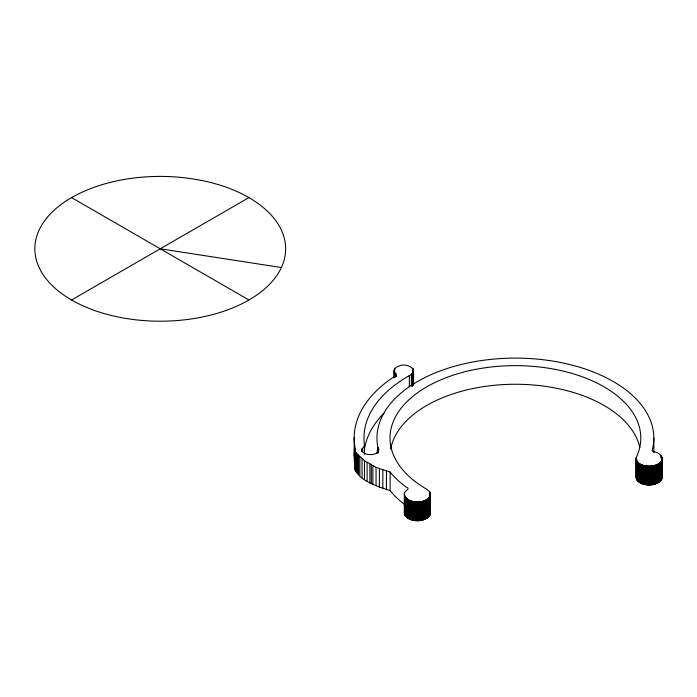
<?xml version="1.0" encoding="UTF-8"?>
<svg xmlns="http://www.w3.org/2000/svg" width="697" height="697" viewBox="0 0 697 697"><rect width="100%" height="100%" fill="white"/><g stroke="black" fill="none" stroke-linecap="round" stroke-linejoin="round"><path stroke-width="1.05" d="M364.557 454.418L364.243 443.519A151.458 87.439 0 0 1 408.303 376.206L409.348 375.5A9.775 5.646 0 0 0 411.387 374.428C418.496 368.669 405.881 363.294 400.548 365.524C398.065 366.073 395.234 367.223 394.258 369.776C392.324 373.122 400.191 375.047 394.458 376.476A161.225 93.084 0 0 0 354.25 435.111L354.172 438.03A161.225 93.084 0 0 0 354.886 446.794L355.052 450.776L355.984 452.937L364.479 460.691L376.058 467.321L390.146 472.061A138.424 79.92 0 0 0 406.02 487.011C411.814 489.041 403.572 490.549 404.347 494.339L404.347 513.192C407.475 523.386 427.278 523.386 430.406 513.192M354.189 437.446L354.172 456.648A161.225 93.084 0 0 0 354.886 465.404C354.773 480.521 379.429 486.724 390.146 490.679A138.424 79.92 0 0 0 404.704 504.628M430.406 494.339L429.413 491.577L426.73 489.224A13.025 7.519 0 0 0 425.518 488.588L423.994 487.586A125.39 72.392 0 0 1 484.215 367.911A125.39 72.392 0 0 1 636.858 456.038L636.884 456.091A13.025 7.519 0 0 0 636.518 456.77C634.984 466.45 649.822 467.739 656.391 464.925C659.528 463.862 663.213 460.761 661.854 457.075C661.183 455.341 659.676 454.096 658.09 453.224C656.53 451.656 652.209 452.309 652.122 450.532A138.424 79.92 0 0 0 519.744 358.153A138.424 79.92 0 0 0 377.591 445.557L378.009 452.85M404.347 512.957L404.617 511.546M430.406 494.574C427.278 504.767 407.475 504.767 404.347 494.574M636.753 474.936A13.025 7.519 0 0 0 636.518 475.389C634.871 488.248 663.222 488.301 661.758 475.459M364.557 446.141C354.939 454.461 376.319 458.007 378.68 450.532A8.477 4.896 0 0 0 378.401 448.258L378.009 447.683M281.37 267.535L281.701 266.803A125.39 72.392 0 0 0 126.941 179.007A125.39 72.392 0 0 0 71.887 300.172A125.39 72.392 0 0 0 281.37 267.535L160.24 248.803M71.573 299.989L248.916 197.608M71.573 197.608L248.916 299.989M371.318 464.977L371.362 483.666M354.189 456.065L354.25 453.721A161.225 93.084 0 0 1 354.39 451.778M430.328 512.251L430.406 512.957M662.098 458.007L662.124 477.802M662.002 457.537L661.976 478.508M661.854 457.075L661.819 478.97M661.723 460.586L661.723 479.205M661.61 460.813L661.61 479.431M661.488 461.039L661.488 479.658M661.261 455.943L661.261 458.016M661.357 461.266L661.357 479.876M661.104 455.725L661.104 457.798M661.209 461.484L661.209 480.102M661.052 461.702L661.052 480.32M660.878 461.919L660.878 480.529M660.695 462.128L660.695 480.747M660.503 462.338L660.503 480.956M660.303 462.538L660.303 481.157M660.085 462.738L660.085 481.357M659.859 462.939L659.859 481.557M659.623 463.13L659.623 481.749M659.371 463.322L659.371 481.932M659.118 463.505L659.118 482.115M658.848 463.679L658.848 482.298M658.569 463.853L658.569 482.472M658.282 464.028L658.282 482.638M657.994 464.185L657.994 482.803M657.689 464.35L657.689 482.96M657.376 464.498L657.376 483.117M657.053 464.646L657.053 483.265M656.722 464.786L656.722 483.404M656.391 464.925L656.391 483.535M656.043 465.047L656.043 483.666M655.694 465.169L655.694 483.788M655.337 465.291L655.337 483.901M654.98 465.396L654.98 484.014M654.605 465.5L654.605 484.119M654.23 465.596L654.23 484.215M653.821 438.03L653.821 452.51M653.856 465.683L653.856 484.302M653.472 465.77L653.472 484.38M653.08 465.84L653.08 484.459M652.688 465.91L652.688 484.528M652.296 465.971L652.296 484.589M651.895 466.032L651.895 484.642M651.495 466.075L651.495 484.694M651.094 466.11L651.094 484.729M650.684 466.145L650.684 484.763M650.284 466.171L650.284 484.79M649.874 466.188L649.874 484.807M649.465 466.197L649.465 484.816M649.055 466.197L649.055 484.816M648.646 466.197L648.646 484.807M648.236 466.18L648.236 484.798M647.827 466.162L647.827 484.781M647.426 466.136L647.426 484.755M647.016 466.101L647.016 484.72M646.616 466.058L646.616 484.676M646.215 466.014L646.215 484.624M645.814 465.953L645.814 484.572M645.422 465.892L645.422 484.502M645.03 465.823L645.03 484.432M644.647 465.744L644.647 484.354M644.263 465.657L644.263 484.276M643.889 465.57L643.889 484.18M643.514 465.465L643.514 484.084M643.148 465.361L643.148 483.979M642.782 465.248L642.782 483.866M642.434 465.134L642.434 483.744M642.085 465.004L642.085 483.622M641.745 464.873L641.745 483.491M641.406 464.742L641.406 483.352M641.083 464.594L641.083 483.213M640.77 464.446L640.77 483.065M640.456 464.298L640.456 482.908M640.151 464.132L640.151 482.751M639.863 463.967L639.863 482.585M639.576 463.801L639.576 482.411M639.306 463.627L639.306 482.237M639.044 463.444L639.044 482.054M638.783 463.261L638.783 481.871M638.539 463.069L638.539 481.679M638.313 462.878L638.313 481.488M638.086 462.677L638.086 481.287M637.877 462.477L637.877 481.087M637.677 462.268L637.677 480.886M637.485 462.059L637.485 480.677M637.302 461.841L637.302 480.46M637.136 461.632L637.136 480.242M636.988 461.414L636.988 480.024M636.84 461.187L636.84 479.806M636.709 460.961L636.709 479.58M636.596 460.743L636.596 479.353M636.518 456.77L636.483 479.127M636.335 457.232L636.396 478.9M636.204 457.694L636.248 478.43M636.1 458.399L636.1 477.489M430.363 493.868L430.363 513.663M430.206 493.162L430.206 514.369M430.136 492.936L430.136 514.595M429.944 492.474L430.04 495.802M430.04 496.212L429.944 515.057M429.831 492.248L429.831 494.312M429.831 496.673L429.831 515.283M429.7 492.021L429.7 494.095M429.7 496.891L429.7 515.51M429.561 497.118L429.561 515.736M429.413 497.336L429.413 515.954M429.247 497.553L429.247 516.172M429.073 497.771L429.073 516.381M428.89 497.98L428.89 516.59M428.69 498.181L428.69 516.799M428.481 498.39L428.481 517M428.263 498.59L428.263 517.2M428.036 498.782L428.036 517.401M427.792 498.974L427.792 517.592M427.54 499.165L427.54 517.775M427.278 499.34L427.278 517.958M427.008 499.522L427.008 518.132M426.73 499.697L426.73 518.307M426.442 499.862L426.442 518.472M426.146 500.019L426.146 518.638M425.841 500.176L425.841 518.795M425.518 500.333L425.518 518.943M425.196 500.472L425.196 519.091M424.865 500.612L424.865 519.23M424.525 500.742L424.525 519.361M424.185 500.873L424.185 519.483M423.828 500.995L423.828 519.605M423.471 501.108L423.471 519.718M423.105 501.213L423.105 519.831M422.739 501.317L422.739 519.927M422.365 501.404L422.365 520.023M421.981 501.491L421.981 520.11M421.598 501.579L421.598 520.189M421.206 501.648L421.206 520.267M420.814 501.709L420.814 520.328M420.413 501.77L420.413 520.389M420.021 501.823L420.021 520.441M419.611 501.866L419.611 520.485M419.211 501.901L419.211 520.52M418.801 501.936L418.801 520.546M418.4 501.953L418.4 520.572M417.991 501.971L417.991 520.589M417.581 501.979L417.581 520.598M417.172 501.979L417.172 520.598M416.762 501.971L416.762 520.589M416.353 501.953L416.353 520.572M415.943 501.936L415.943 520.546M415.543 501.901L415.543 520.52M415.133 501.866L415.133 520.485M414.732 501.823L414.732 520.441M414.332 501.77L414.332 520.389M413.94 501.709L413.94 520.328M413.513 369.95L413.582 384.814M413.548 501.648L413.548 520.267M413.391 369.602L413.391 384.474M413.243 369.262L413.243 384.822M413.155 369.088L413.155 384.605M413.155 501.579L413.155 520.189M413.051 368.922L412.946 385.319M412.824 373.078L412.824 385.485M412.702 373.235L412.702 384.613M412.772 501.491L412.772 520.11M412.563 373.4L412.563 384.77M412.424 373.557L412.424 384.927M412.389 501.404L412.389 520.023M412.267 373.705L412.267 386.121M412.11 373.862L412.11 386.269M411.936 374.01L411.936 385.38M412.014 501.317L412.014 519.927M411.761 374.15L411.761 385.528M411.648 501.213L411.648 519.831M411.578 374.289L411.578 385.668M411.387 374.428L411.387 385.807M411.282 501.108L411.282 519.718M410.925 500.995L410.925 519.605M410.568 500.873L410.568 519.483M410.219 500.742L410.219 519.361M409.888 500.612L409.888 519.23M409.557 500.472L409.557 519.091M409.348 375.5L409.348 386.879M409.226 500.333L409.226 518.943M408.912 500.176L408.912 518.795M408.608 500.019L408.608 518.638M408.311 499.862L408.311 518.472M408.024 499.697L408.024 518.307M407.736 499.522L407.736 518.132M407.466 499.34L407.466 517.958M407.205 499.165L407.205 517.775M406.961 498.974L406.961 517.592M406.717 498.782L406.717 517.401M406.49 498.59L406.49 517.2M406.264 498.39L406.264 517M406.063 498.181L406.063 516.799M405.863 497.98L405.863 516.59M405.68 497.771L405.68 516.381M405.506 497.553L405.506 516.172M405.34 497.336L405.34 515.954M405.192 497.118L405.192 515.736M405.053 496.891L405.053 515.51M404.809 496.447L404.922 515.283M404.704 496.212L404.704 514.83M404.539 493.162L404.617 514.595M404.478 493.398L404.478 514.133M396.332 374.428L396.332 376.502M396.14 374.289L396.14 376.363M395.948 374.15L395.948 376.223M395.774 374.01L395.774 376.075M395.608 373.862L395.608 375.927M395.443 373.705L395.443 376.807M395.295 373.557L395.295 376.659M395.147 373.4L395.147 376.502M395.016 373.235L395.016 376.336M394.772 368.757L394.772 370.83M394.772 372.912L394.885 377.216M394.659 372.747L394.659 376.885M394.563 372.581L394.563 376.711M394.389 372.242L394.476 376.546M394.206 371.719L394.319 377.234M394.127 370.307L394.093 377.896M390.146 472.061L390.146 490.679M386.434 471.067L386.434 489.686M382.845 469.952L382.845 488.562M379.377 468.698L379.377 487.316M378.401 448.258L378.401 452.388M378.218 447.962L378.314 452.248M378.123 447.822L378.123 452.989M376.058 467.321L376.058 485.94M372.895 465.831L372.895 484.441M369.898 464.219L369.898 482.838M367.092 462.503L367.092 481.122M364.479 460.691L364.479 479.309M362.004 448.781L361.952 451.003M362.065 458.783L362.065 477.401M361.917 449.086L361.839 451.769M359.87 456.796L359.87 475.415M358.633 455.498L358.633 474.108M358.101 455.124L358.101 473.733M357.814 454.897L357.814 473.507M357.544 454.662L357.544 473.28M357.282 454.435L357.282 473.045M357.03 454.191L357.03 472.81M356.794 453.947L356.794 472.566M356.568 453.703L356.568 472.322M356.359 453.451L356.359 472.069M356.167 453.198L356.167 471.808M355.984 452.937L355.984 471.555M355.818 452.675L355.818 471.294M355.662 452.414L355.662 471.024M355.531 452.144L355.531 470.763M355.296 451.604L355.4 470.492M355.2 451.334L355.2 469.944M355.087 448.554L355.122 469.673M354.956 449.391L354.973 468.837M377.094 453.303A138.424 79.92 0 0 1 377.46 449.957M364.243 451.159A151.458 87.439 0 0 1 384.439 412.729M390.695 449.077A125.39 72.392 0 0 1 514.09 384.256A125.39 72.392 0 0 1 639.802 447.57"/></g></svg>
